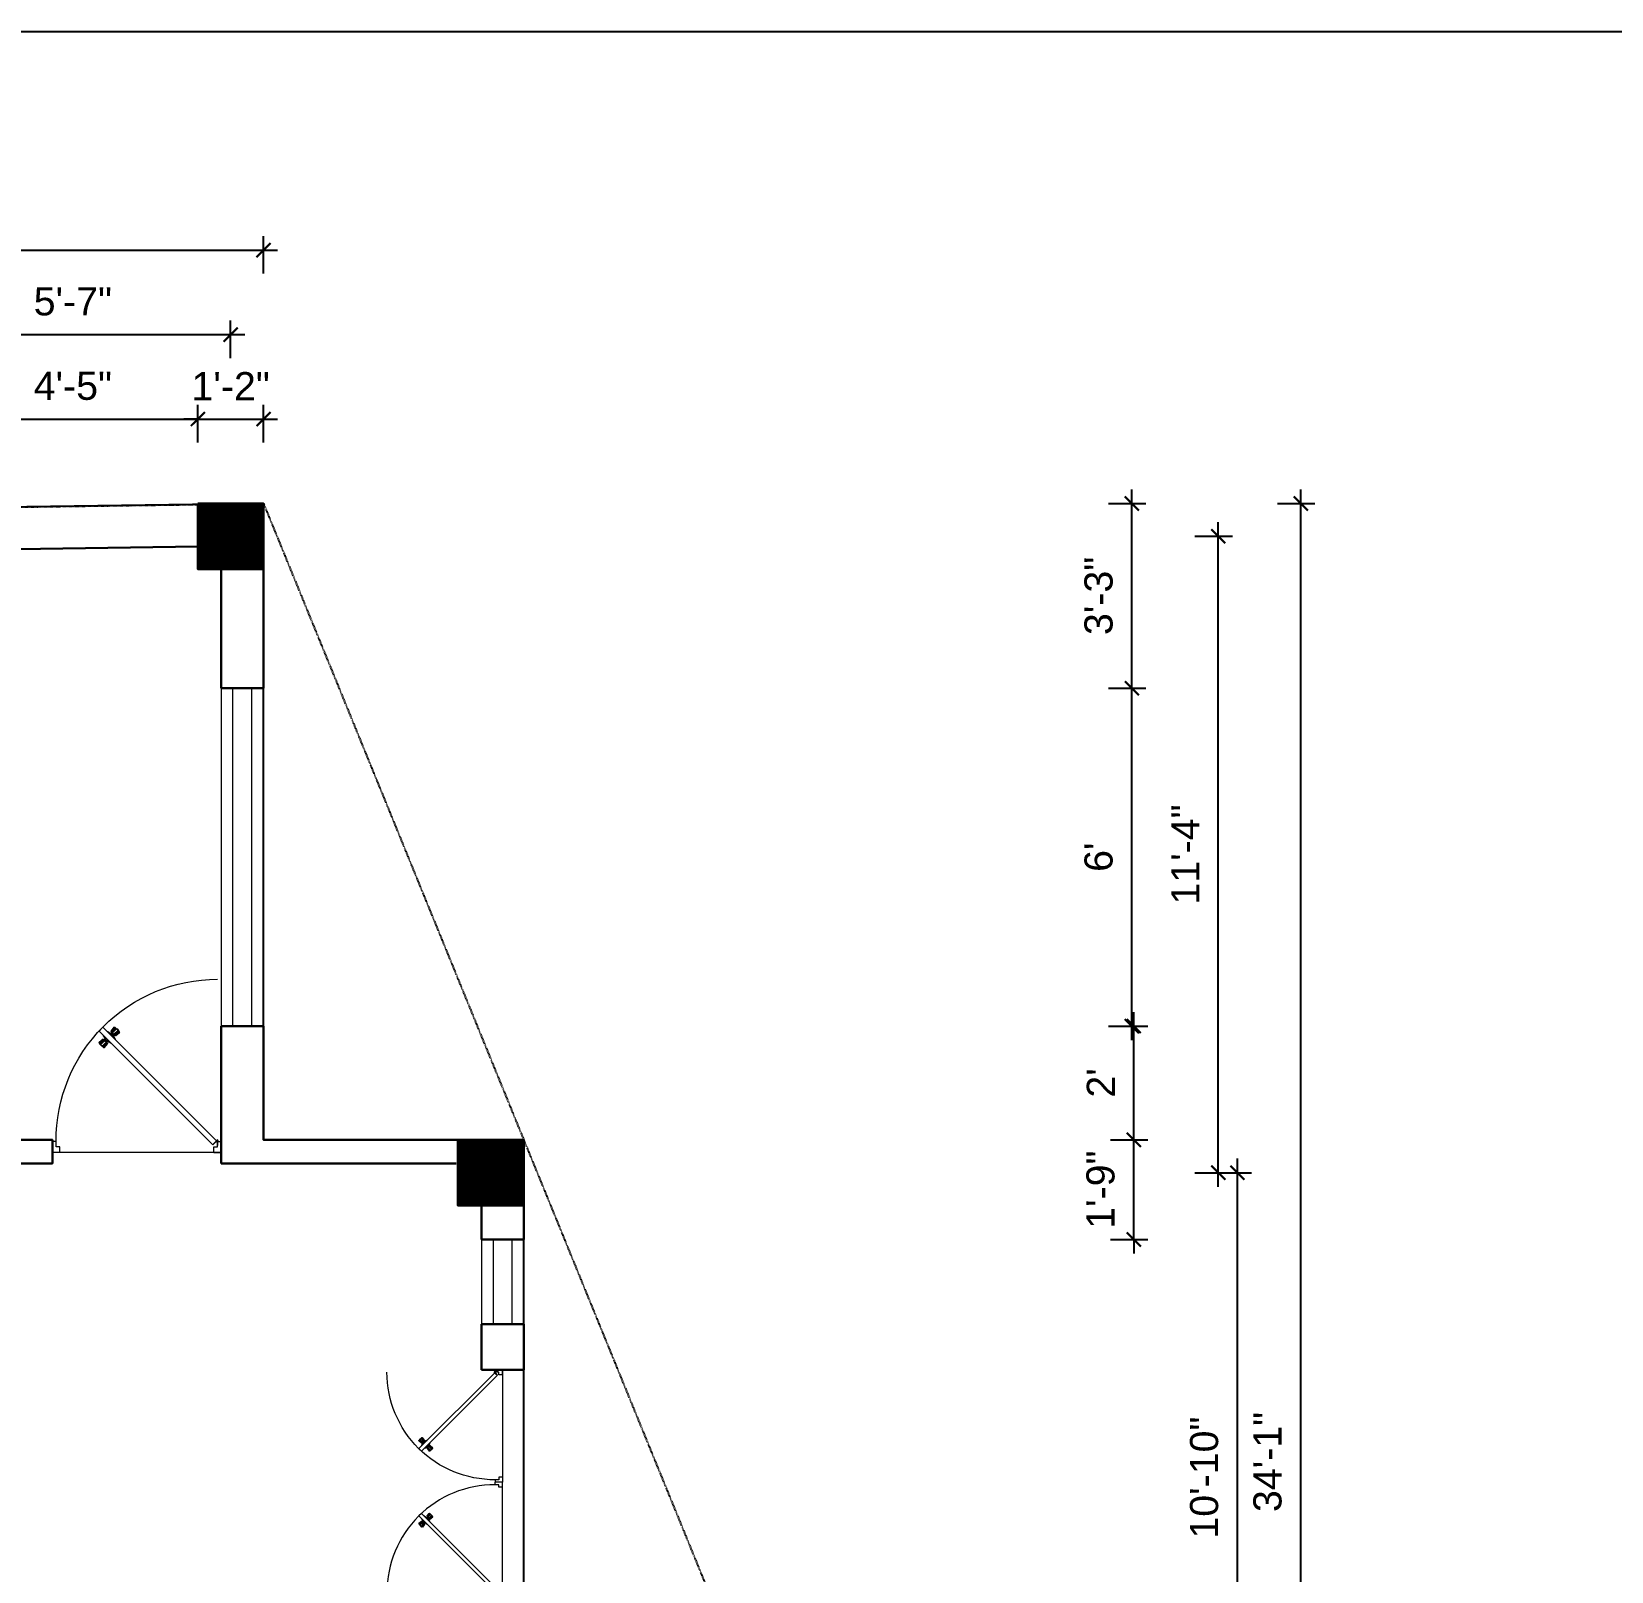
# Model space of a CAD drawing. Header units: inches. Extents: x -6683 to 26091, y -5972 to 4741.
# Drawn here: x 19373.7 to 19710.4, y -2946.9 to -2618.6 of the extents above; entities that cross this region are included whole.
import ezdxf

# ---------------------------------------------------------------- set-up
doc = ezdxf.new("R2010")
doc.units = ezdxf.units.IN
doc.header["$MEASUREMENT"] = 0
doc.linetypes.add('HIDDEN', pattern=[0.375, 0.25, -0.125])
for name, color, linetype, lineweight in [('Dimension-0.13', 114, 'Continuous', 13), ('hatch-.09', 8, 'Continuous', 9), ('PUERTAS', 7, 'Continuous', 9), ('WALL', 12, 'Continuous', 30), ('wall2', 1, 'Continuous', 15), ('windoow', 4, 'Continuous', 5)]:
    doc.layers.add(name, color=color, linetype=linetype, lineweight=lineweight)
doc.styles.add('arial 1000', font='arial.ttf')
doc.dimstyles.new("1-8'", dxfattribs={"dimtxt": 6, "dimasz": 3, "dimexe": 3, "dimexo": 6, "dimgap": 4, "dimtad": 1, "dimdec": 0, "dimzin": 0, "dimdsep": 46, "dimlunit": 4, "dimtxsty": 'arial 1000', "dimblk": 'ARCHTICK', "dimcen": 8, "dimdle": 3, "dimclrt": 7, "dimazin": 0, "dimtfac": 1, "dimtdec": 0, "dimtix": 1, "dimtmove": 2, "dimatfit": 3, "dimfxl": 5, "dimfxlon": 1, "dimarcsym": 0})

# ---------------------------------------------------------------- blocks, each defined once
blk = doc.blocks.new('3ft')
at = {"layer": 'PUERTAS', "color": 2}
for p, q in [((1.01, 2.52), (25.23, 26.74)), ((26.05, 25.92), (1.77, 1.64)), ((21.99, 26.11), (21.98, 26.13)), ((26.05, 25.92), (25.23, 26.74)), ((25.42, 22.68), (25.43, 22.67)), ((0, 2.4), (0, 0)), ((0.72, 2.4), (0, 2.4)), ((1.6, 0), (0, 0)), ((0.72, 1.52), (0.72, 2.44)), ((0.8, 1.52), (0.72, 1.52)), ((0.8, 1.52), (0.8, 2.41)), ((0.8, 1.2), (0.8, 1.52)), ((1.6, 1.2), (0.8, 1.2)), ((1.57, 1.84), (0.94, 2.47)), ((1.63, 1.89), (0.97, 2.55)), ((1.63, 1.89), (1.57, 1.84)), ((1.77, 1.64), (1.57, 1.84)), ((1.6, 0), (1.6, 1.2)), ((34.4, 0), (34.4, 1.2)), ((34.4, 1.2), (35.2, 1.2)), ((34.4, 0), (36, 0)), ((35.2, 1.2), (35.2, 2.4)), ((35.2, 2.4), (36, 2.4)), ((36, 0), (36, 2.4))]:
    blk.add_line(p, q, dxfattribs=at)
at = {"layer": 'PUERTAS', "color": 8}
for p, q in [((22.57, 24.94), (21.65, 25.68)), ((22.63, 24.99), (21.69, 25.75)), ((22.74, 25.1), (21.84, 25.9)), ((22.13, 26.28), (21.98, 26.13)), ((22.88, 25.24), (22.01, 26.06)), ((22.13, 26.28), (22.27, 26.42)), ((22.29, 26.41), (22.27, 26.42)), ((23.16, 25.52), (22.34, 26.39)), ((23.3, 25.66), (22.5, 26.56)), ((23.41, 25.77), (22.65, 26.71)), ((22.69, 24.32), (23.02, 24.83)), ((23.46, 25.83), (22.72, 26.75)), ((22.95, 24.96), (22.84, 25.07)), ((22.98, 24.99), (22.86, 25.1)), ((23.03, 25.04), (22.91, 25.15)), ((22.91, 24.53), (23.1, 24.91)), ((23.11, 25.12), (22.99, 25.23)), ((23.13, 24.76), (23.18, 24.99)), ((23.28, 25.3), (23.17, 25.41)), ((23.36, 25.37), (23.25, 25.49)), ((23.31, 24.94), (23.28, 25.08)), ((23.41, 25.43), (23.3, 25.54)), ((23.46, 25.09), (23.32, 25.13)), ((23.44, 25.45), (23.33, 25.56)), ((23.64, 25.27), (23.41, 25.22)), ((23.87, 25.49), (23.49, 25.3)), ((24.08, 25.71), (23.57, 25.38)), ((23.63, 23.38), (24.14, 23.72)), ((23.84, 23.6), (24.22, 23.79)), ((24.07, 23.82), (24.3, 23.88)), ((24.25, 24), (24.39, 23.97)), ((24.27, 23.64), (24.38, 23.53)), ((24.3, 23.67), (24.41, 23.56)), ((24.35, 23.72), (24.46, 23.61)), ((24.4, 24.15), (24.43, 24.01)), ((24.43, 23.8), (24.54, 23.69)), ((24.58, 24.33), (24.52, 24.1)), ((24.55, 23.57), (25.37, 22.7)), ((24.6, 23.97), (24.72, 23.86)), ((24.8, 24.56), (24.61, 24.18)), ((25.02, 24.77), (24.68, 24.26)), ((24.68, 24.05), (24.79, 23.94)), ((24.73, 24.1), (24.85, 23.99)), ((24.76, 24.13), (24.87, 24.02)), ((24.83, 23.85), (25.7, 23.03)), ((24.97, 23.99), (25.87, 23.2)), ((25.08, 24.1), (26.02, 23.34)), ((25.14, 24.15), (26.06, 23.41)), ((24.25, 23.26), (24.99, 22.34)), ((24.3, 23.32), (25.06, 22.38)), ((24.41, 23.43), (25.2, 22.53)), ((25.58, 22.82), (25.43, 22.67)), ((25.58, 22.82), (25.73, 22.97)), ((25.72, 22.98), (25.73, 22.97)), ((0, 0), (36, 0))]:
    blk.add_line(p, q, dxfattribs=at)
at = {"layer": 'PUERTAS', "color": 1}
for p, q in [((21.67, 25.73), (22.17, 26.23)), ((22.49, 24.95), (21.67, 25.61)), ((21.7, 25.82), (22.14, 26.26)), ((21.73, 25.79), (21.7, 25.82)), ((22.58, 26.7), (22.14, 26.26)), ((22.67, 26.73), (22.17, 26.23)), ((22.61, 26.67), (22.58, 26.7)), ((22.6, 24.96), (23.02, 25.38)), ((22.61, 24.25), (22.92, 24.72)), ((22.62, 24.13), (22.61, 24.14)), ((22.7, 25.07), (22.71, 25.06)), ((23.45, 25.91), (22.79, 26.73)), ((22.82, 25.06), (23.08, 25.32)), ((22.94, 24.95), (22.83, 25.07)), ((22.92, 24.72), (22.92, 24.72)), ((22.93, 24.94), (23.19, 25.21)), ((22.93, 24.84), (22.93, 24.83)), ((23.44, 25.81), (23.02, 25.38)), ((23.34, 25.58), (23.08, 25.32)), ((23.46, 25.47), (23.19, 25.21)), ((23.33, 25.7), (23.34, 25.69)), ((23.45, 25.46), (23.33, 25.57)), ((23.56, 23.3), (24.03, 23.61)), ((23.57, 25.47), (23.57, 25.47)), ((24.15, 25.79), (23.68, 25.48)), ((23.68, 25.48), (23.68, 25.48)), ((24.03, 23.61), (24.03, 23.62)), ((24.14, 23.62), (24.14, 23.62)), ((24.25, 23.62), (24.51, 23.89)), ((24.27, 25.78), (24.26, 25.79)), ((24.26, 23.29), (24.69, 23.71)), ((24.26, 23.63), (24.37, 23.52)), ((24.37, 23.52), (24.63, 23.77)), ((24.78, 24.15), (24.51, 23.89)), ((24.89, 24.03), (24.63, 23.77)), ((25.11, 24.14), (24.69, 23.71)), ((24.77, 24.14), (24.88, 24.03)), ((24.79, 24.38), (24.78, 24.37)), ((24.78, 24.26), (24.78, 24.26)), ((25.1, 24.84), (24.79, 24.38)), ((25, 24.03), (25, 24.03)), ((25.09, 24.96), (25.1, 24.95)), ((25.22, 24.14), (26.03, 23.48)), ((23.44, 23.31), (23.45, 23.3)), ((24.26, 23.18), (24.92, 22.37)), ((24.37, 23.4), (24.37, 23.4)), ((25.04, 22.36), (25.54, 22.86)), ((25.1, 22.42), (25.13, 22.39)), ((25.13, 22.39), (25.57, 22.83)), ((26.04, 23.37), (25.54, 22.86)), ((26.01, 23.27), (25.57, 22.83)), ((25.98, 23.3), (26.01, 23.27))]:
    blk.add_line(p, q, dxfattribs=at)
at = {"layer": 'PUERTAS', "color": 2}
for radius in [0.155, 0.0752]:
    blk.add_circle((0.82, 2.56), radius, dxfattribs=at)
at = {"layer": 'PUERTAS', "color": 8}
blk.add_arc((0.82, 2.56), 34.38, 359.7285, 90.0333, dxfattribs=at)
at = {"layer": 'PUERTAS', "color": 1}
for centre, start, end in [((22.54, 25.01), 231.0764, 315), ((22.67, 24.2), 135, 225), ((22.73, 26.68), 38.9236, 135), ((22.77, 25.12), 225, 315), ((22.99, 24.89), 135, 219.7428), ((22.87, 24.78), 315, 39.7428), ((23.28, 25.63), 315, 45), ((23.39, 25.86), 315, 38.9236), ((23.51, 25.41), 50.2572, 135), ((23.62, 25.53), 230.2572, 315), ((24.09, 23.56), 50.2572, 135), ((24.2, 23.68), 230.2572, 315), ((24.2, 25.73), 45, 135), ((24.84, 24.31), 135, 219.7428), ((24.72, 24.21), 315, 39.7428), ((24.94, 23.98), 45, 135), ((25.04, 24.89), 315, 45), ((25.17, 24.08), 51.0764, 135), ((23.51, 23.36), 225, 315), ((24.32, 23.23), 135, 218.9236), ((24.42, 23.46), 135, 225), ((24.98, 22.42), 218.9236, 315), ((25.98, 23.42), 315, 51.0764)]:
    blk.add_arc(centre, 0.08, start, end, dxfattribs=at)
blk = doc.blocks.new('*U43')
at = {"color": 3}
blk.add_blockref('3ft', (0, 0), dxfattribs=at)
blk = doc.blocks.new('_ArchTick')
at = {"color": 0, "const_width": 0.15}
blk.add_lwpolyline([(-0.5, -0.5), (0.5, 0.5)], dxfattribs=at)
blk = doc.blocks.new('*D297')
at = {"layer": 'Defpoints', "color": 0, "transparency": 16777216}
for p in [(19423.11, -2719.21), (19644.17, -2719.21), (19526.39, -3127.86)]:
    blk.add_point(p, dxfattribs=at)
at = {"layer": 'Dimension-0.13', "color": 0, "lineweight": -2, "transparency": 16777216}
for p, q in [((19644.17, -3130.86), (19644.17, -2716.21)), ((19639.17, -2719.21), (19647.17, -2719.21)), ((19639.17, -3127.86), (19647.17, -3127.86))]:
    blk.add_line(p, q, dxfattribs=at)
at = {"layer": 'Dimension-0.13', "color": 0, "lineweight": -2, "transparency": 16777216, "xscale": 3, "yscale": 3, "zscale": 3}
for p, rotation in [((19644.17, -2719.21), 90), ((19644.17, -3127.86), 270)]:
    blk.add_blockref('_ArchTick', p, dxfattribs=dict(at, rotation=rotation))
at = {"layer": 'Dimension-0.13', "color": 7, "transparency": 16777216, "insert": (19637.1, -2923.53), "char_height": 6, "attachment_point": 5, "rotation": 90, "style": 'arial 1000'}
blk.add_mtext('34\'-1"', dxfattribs=at)
blk = doc.blocks.new('*D300')
at = {"layer": 'Defpoints', "color": 0, "transparency": 16777216}
for p in [(19423.11, -2665.21), (19423.11, -2719.21), (19200.96, -2722.35)]:
    blk.add_point(p, dxfattribs=at)
at = {"layer": 'Dimension-0.13', "color": 0, "lineweight": -2, "transparency": 16777216}
for p, q in [((19200.96, -2670.21), (19200.96, -2662.21)), ((19423.11, -2670.21), (19423.11, -2662.21)), ((19197.96, -2665.21), (19426.11, -2665.21))]:
    blk.add_line(p, q, dxfattribs=at)
at = {"layer": 'Dimension-0.13', "color": 0, "lineweight": -2, "transparency": 16777216, "xscale": 3, "yscale": 3, "zscale": 3, "rotation": 180}
blk.add_blockref('_ArchTick', (19200.96, -2665.21), dxfattribs=at)
at = {"layer": 'Dimension-0.13', "color": 0, "lineweight": -2, "transparency": 16777216, "xscale": 3, "yscale": 3, "zscale": 3}
blk.add_blockref('_ArchTick', (19423.11, -2665.21), dxfattribs=at)
at = {"layer": 'Dimension-0.13', "color": 7, "transparency": 16777216, "insert": (19312.03, -2658.15), "char_height": 6, "attachment_point": 5, "style": 'arial 1000'}
blk.add_mtext('18\'-6"', dxfattribs=at)
blk = doc.blocks.new('*D307')
at = {"layer": 'Defpoints', "color": 0, "transparency": 16777216}
for p in [(19478.56, -2854.86), (19608.58, -2854.86), (19478.15, -2876.11)]:
    blk.add_point(p, dxfattribs=at)
at = {"layer": 'Dimension-0.13', "color": 0, "lineweight": -2, "transparency": 16777216}
for p, q in [((19603.58, -2854.86), (19611.58, -2854.86)), ((19608.58, -2854.86), (19608.58, -2851.86)), ((19608.58, -2876.11), (19608.58, -2854.86)), ((19603.58, -2876.11), (19611.58, -2876.11)), ((19608.58, -2876.11), (19608.58, -2879.11))]:
    blk.add_line(p, q, dxfattribs=at)
at = {"layer": 'Dimension-0.13', "color": 0, "lineweight": -2, "transparency": 16777216, "xscale": 3, "yscale": 3, "zscale": 3}
for p, rotation in [((19608.58, -2854.86), 270), ((19608.58, -2876.11), 90)]:
    blk.add_blockref('_ArchTick', p, dxfattribs=dict(at, rotation=rotation))
at = {"layer": 'Dimension-0.13', "color": 7, "transparency": 16777216, "insert": (19601.51, -2865.48), "char_height": 6, "attachment_point": 5, "rotation": 90, "style": 'arial 1000'}
blk.add_mtext('1\'-9"', dxfattribs=at)
blk = doc.blocks.new('*D308')
at = {"layer": 'Defpoints', "color": 0, "transparency": 16777216}
for p in [(19423.11, -2830.61), (19608.58, -2830.61), (19478.56, -2854.86)]:
    blk.add_point(p, dxfattribs=at)
at = {"layer": 'Dimension-0.13', "color": 0, "lineweight": -2, "transparency": 16777216}
for p, q in [((19608.58, -2857.86), (19608.58, -2827.61)), ((19603.58, -2830.61), (19611.58, -2830.61)), ((19603.58, -2854.86), (19611.58, -2854.86))]:
    blk.add_line(p, q, dxfattribs=at)
at = {"layer": 'Dimension-0.13', "color": 0, "lineweight": -2, "transparency": 16777216, "xscale": 3, "yscale": 3, "zscale": 3}
for p, rotation in [((19608.58, -2830.61), 90), ((19608.58, -2854.86), 270)]:
    blk.add_blockref('_ArchTick', p, dxfattribs=dict(at, rotation=rotation))
at = {"layer": 'Dimension-0.13', "color": 7, "transparency": 16777216, "insert": (19601.56, -2842.73), "char_height": 6, "attachment_point": 5, "rotation": 90, "style": 'arial 1000'}
blk.add_mtext("2'", dxfattribs=at)
blk = doc.blocks.new('*D309')
at = {"layer": 'Defpoints', "color": 0, "transparency": 16777216}
for p in [(19423.11, -2758.61), (19608.17, -2758.61), (19423.11, -2830.61)]:
    blk.add_point(p, dxfattribs=at)
at = {"layer": 'Dimension-0.13', "color": 0, "lineweight": -2, "transparency": 16777216}
for p, q in [((19608.17, -2833.61), (19608.17, -2755.61)), ((19603.17, -2758.61), (19611.17, -2758.61)), ((19603.17, -2830.61), (19611.17, -2830.61))]:
    blk.add_line(p, q, dxfattribs=at)
at = {"layer": 'Dimension-0.13', "color": 0, "lineweight": -2, "transparency": 16777216, "xscale": 3, "yscale": 3, "zscale": 3}
for p, rotation in [((19608.17, -2758.61), 90), ((19608.17, -2830.61), 270)]:
    blk.add_blockref('_ArchTick', p, dxfattribs=dict(at, rotation=rotation))
at = {"layer": 'Dimension-0.13', "color": 7, "transparency": 16777216, "insert": (19601.1, -2794.61), "char_height": 6, "attachment_point": 5, "rotation": 90, "style": 'arial 1000'}
blk.add_mtext("6'", dxfattribs=at)
blk = doc.blocks.new('*D310')
at = {"layer": 'Defpoints', "color": 0, "transparency": 16777216}
for p in [(19423.11, -2719.21), (19608.17, -2719.21), (19423.11, -2758.61)]:
    blk.add_point(p, dxfattribs=at)
at = {"layer": 'Dimension-0.13', "color": 0, "lineweight": -2, "transparency": 16777216}
for p, q in [((19608.17, -2761.61), (19608.17, -2716.21)), ((19603.17, -2719.21), (19611.17, -2719.21)), ((19603.17, -2758.61), (19611.17, -2758.61))]:
    blk.add_line(p, q, dxfattribs=at)
at = {"layer": 'Dimension-0.13', "color": 0, "lineweight": -2, "transparency": 16777216, "xscale": 3, "yscale": 3, "zscale": 3}
for p, rotation in [((19608.17, -2719.21), 90), ((19608.17, -2758.61), 270)]:
    blk.add_blockref('_ArchTick', p, dxfattribs=dict(at, rotation=rotation))
at = {"layer": 'Dimension-0.13', "color": 7, "transparency": 16777216, "insert": (19601.1, -2738.91), "char_height": 6, "attachment_point": 5, "rotation": 90, "style": 'arial 1000'}
blk.add_mtext('3\'-3"', dxfattribs=at)
blk = doc.blocks.new('*D311')
at = {"layer": 'Defpoints', "color": 0, "transparency": 16777216}
for p in [(19478.56, -2861.86), (19630.66, -2861.86), (19531.71, -2991.86)]:
    blk.add_point(p, dxfattribs=at)
at = {"layer": 'Dimension-0.13', "color": 0, "lineweight": -2, "transparency": 16777216}
for p, q in [((19630.66, -2994.86), (19630.66, -2858.86)), ((19625.66, -2861.86), (19633.66, -2861.86)), ((19625.66, -2991.86), (19633.66, -2991.86))]:
    blk.add_line(p, q, dxfattribs=at)
at = {"layer": 'Dimension-0.13', "color": 0, "lineweight": -2, "transparency": 16777216, "xscale": 3, "yscale": 3, "zscale": 3}
for p, rotation in [((19630.66, -2861.86), 90), ((19630.66, -2991.86), 270)]:
    blk.add_blockref('_ArchTick', p, dxfattribs=dict(at, rotation=rotation))
at = {"layer": 'Dimension-0.13', "color": 7, "transparency": 16777216, "insert": (19623.6, -2926.86), "char_height": 6, "attachment_point": 5, "rotation": 90, "style": 'arial 1000'}
blk.add_mtext('10\'-10"', dxfattribs=at)
blk = doc.blocks.new('*D312')
at = {"layer": 'Defpoints', "color": 0, "transparency": 16777216}
for p in [(19423.11, -2726.21), (19626.58, -2726.21), (19478.56, -2861.86)]:
    blk.add_point(p, dxfattribs=at)
at = {"layer": 'Dimension-0.13', "color": 0, "lineweight": -2, "transparency": 16777216}
for p, q in [((19626.58, -2864.86), (19626.58, -2723.21)), ((19621.58, -2726.21), (19629.58, -2726.21)), ((19621.58, -2861.86), (19629.58, -2861.86))]:
    blk.add_line(p, q, dxfattribs=at)
at = {"layer": 'Dimension-0.13', "color": 0, "lineweight": -2, "transparency": 16777216, "xscale": 3, "yscale": 3, "zscale": 3}
for p, rotation in [((19626.58, -2726.21), 90), ((19626.58, -2861.86), 270)]:
    blk.add_blockref('_ArchTick', p, dxfattribs=dict(at, rotation=rotation))
at = {"layer": 'Dimension-0.13', "color": 7, "transparency": 16777216, "insert": (19619.56, -2794.03), "char_height": 6, "attachment_point": 5, "rotation": 90, "style": 'arial 1000'}
blk.add_mtext('11\'-4"', dxfattribs=at)
blk = doc.blocks.new('*D315')
at = {"layer": 'Defpoints', "color": 0, "transparency": 16777216}
for p in [(19409.11, -2701.21), (19409.11, -2719.21), (19355.85, -2720.36)]:
    blk.add_point(p, dxfattribs=at)
at = {"layer": 'Dimension-0.13', "color": 0, "lineweight": -2, "transparency": 16777216}
for p, q in [((19355.85, -2706.21), (19355.85, -2698.21)), ((19409.11, -2706.21), (19409.11, -2698.21)), ((19352.85, -2701.21), (19412.11, -2701.21))]:
    blk.add_line(p, q, dxfattribs=at)
at = {"layer": 'Dimension-0.13', "color": 0, "lineweight": -2, "transparency": 16777216, "xscale": 3, "yscale": 3, "zscale": 3, "rotation": 180}
blk.add_blockref('_ArchTick', (19355.85, -2701.21), dxfattribs=at)
at = {"layer": 'Dimension-0.13', "color": 0, "lineweight": -2, "transparency": 16777216, "xscale": 3, "yscale": 3, "zscale": 3}
blk.add_blockref('_ArchTick', (19409.11, -2701.21), dxfattribs=at)
at = {"layer": 'Dimension-0.13', "color": 7, "transparency": 16777216, "insert": (19382.48, -2694.16), "char_height": 6, "attachment_point": 5, "style": 'arial 1000'}
blk.add_mtext('4\'-5"', dxfattribs=at)
blk = doc.blocks.new('*D316')
at = {"layer": 'Defpoints', "color": 0, "transparency": 16777216}
for p in [(19423.11, -2701.21), (19409.11, -2719.21), (19423.11, -2719.21)]:
    blk.add_point(p, dxfattribs=at)
at = {"layer": 'Dimension-0.13', "color": 0, "lineweight": -2, "transparency": 16777216}
for p, q in [((19409.11, -2706.21), (19409.11, -2698.21)), ((19423.11, -2706.21), (19423.11, -2698.21)), ((19409.11, -2701.21), (19406.11, -2701.21)), ((19409.11, -2701.21), (19423.11, -2701.21)), ((19423.11, -2701.21), (19426.11, -2701.21))]:
    blk.add_line(p, q, dxfattribs=at)
at = {"layer": 'Dimension-0.13', "color": 0, "lineweight": -2, "transparency": 16777216, "xscale": 3, "yscale": 3, "zscale": 3}
blk.add_blockref('_ArchTick', (19409.11, -2701.21), dxfattribs=at)
at = {"layer": 'Dimension-0.13', "color": 0, "lineweight": -2, "transparency": 16777216, "xscale": 3, "yscale": 3, "zscale": 3, "rotation": 180}
blk.add_blockref('_ArchTick', (19423.11, -2701.21), dxfattribs=at)
at = {"layer": 'Dimension-0.13', "color": 7, "transparency": 16777216, "insert": (19416.11, -2694.2), "char_height": 6, "attachment_point": 5, "style": 'arial 1000'}
blk.add_mtext('1\'-2"', dxfattribs=at)
blk = doc.blocks.new('*D317')
at = {"layer": 'Defpoints', "color": 0, "transparency": 16777216}
for p in [(19416.11, -2683.21), (19416.11, -2719.21), (19348.85, -2720.36)]:
    blk.add_point(p, dxfattribs=at)
at = {"layer": 'Dimension-0.13', "color": 0, "lineweight": -2, "transparency": 16777216}
for p, q in [((19345.85, -2683.21), (19419.11, -2683.21)), ((19348.85, -2688.21), (19348.85, -2680.21)), ((19416.11, -2688.21), (19416.11, -2680.21))]:
    blk.add_line(p, q, dxfattribs=at)
at = {"layer": 'Dimension-0.13', "color": 0, "lineweight": -2, "transparency": 16777216, "xscale": 3, "yscale": 3, "zscale": 3, "rotation": 180}
blk.add_blockref('_ArchTick', (19348.85, -2683.21), dxfattribs=at)
at = {"layer": 'Dimension-0.13', "color": 0, "lineweight": -2, "transparency": 16777216, "xscale": 3, "yscale": 3, "zscale": 3}
blk.add_blockref('_ArchTick', (19416.11, -2683.21), dxfattribs=at)
at = {"layer": 'Dimension-0.13', "color": 7, "transparency": 16777216, "insert": (19382.48, -2676.16), "char_height": 6, "attachment_point": 5, "style": 'arial 1000'}
blk.add_mtext('5\'-7"', dxfattribs=at)
blk = doc.blocks.new('2ft6in')
at = {"layer": 'PUERTAS', "color": 2}
for p, q in [((0.84, 2.1), (21.02, 22.28)), ((21.71, 21.6), (1.47, 1.37)), ((18.33, 21.76), (18.31, 21.77)), ((21.71, 21.6), (21.02, 22.28)), ((21.18, 18.9), (21.2, 18.89)), ((0, 2), (0, 0)), ((0.6, 2), (0, 2)), ((1.33, 0), (0, 0)), ((0.6, 1.26), (0.6, 2.04)), ((0.67, 1.26), (0.6, 1.26)), ((0.67, 1.26), (0.67, 2.01)), ((0.67, 1), (0.67, 1.26)), ((1.33, 1), (0.67, 1)), ((1.31, 1.53), (0.79, 2.06)), ((1.36, 1.58), (0.81, 2.12)), ((1.36, 1.58), (1.31, 1.53)), ((1.47, 1.37), (1.31, 1.53)), ((1.33, 0), (1.33, 1)), ((28.67, 0), (28.67, 1)), ((28.67, 1), (29.33, 1)), ((28.67, 0), (30, 0)), ((29.33, 1), (29.33, 2)), ((29.33, 2), (30, 2)), ((30, 0), (30, 2))]:
    blk.add_line(p, q, dxfattribs=at)
at = {"layer": 'PUERTAS', "color": 8}
for p, q in [((18.81, 20.78), (18.04, 21.4)), ((18.86, 20.83), (18.08, 21.46)), ((18.95, 20.92), (18.2, 21.58)), ((18.44, 21.9), (18.31, 21.77)), ((19.07, 21.03), (18.34, 21.72)), ((18.44, 21.9), (18.56, 22.02)), ((18.58, 22.01), (18.56, 22.02)), ((19.3, 21.26), (18.61, 22)), ((19.42, 21.38), (18.75, 22.14)), ((19.51, 21.48), (18.88, 22.26)), ((19.55, 21.53), (18.93, 22.3)), ((19.4, 21.08), (19.31, 21.17)), ((19.47, 21.15), (19.38, 21.24)), ((19.51, 21.19), (19.42, 21.28)), ((19.53, 21.21), (19.44, 21.3)), ((19.7, 21.06), (19.51, 21.01)), ((19.89, 21.24), (19.58, 21.08)), ((20.07, 21.42), (19.64, 21.15)), ((18.91, 20.27), (19.19, 20.69)), ((19.13, 20.8), (19.03, 20.9)), ((19.15, 20.82), (19.05, 20.92)), ((19.09, 20.44), (19.25, 20.76)), ((19.19, 20.87), (19.1, 20.96)), ((19.25, 20.93), (19.16, 21.02)), ((19.28, 20.63), (19.32, 20.83)), ((19.43, 20.78), (19.4, 20.9)), ((19.55, 20.91), (19.43, 20.94)), ((19.69, 19.49), (20.12, 19.76)), ((19.87, 19.67), (20.18, 19.83)), ((20.06, 19.85), (20.25, 19.9)), ((20.21, 20), (20.33, 19.97)), ((20.21, 19.38), (20.83, 18.61)), ((20.23, 19.7), (20.32, 19.61)), ((20.25, 19.72), (20.34, 19.63)), ((20.25, 19.43), (20.88, 18.65)), ((20.29, 19.76), (20.38, 19.67)), ((20.33, 20.13), (20.36, 20.01)), ((20.34, 19.53), (21, 18.77)), ((20.36, 19.83), (20.45, 19.74)), ((20.48, 20.28), (20.44, 20.08)), ((20.46, 19.64), (21.14, 18.91)), ((20.5, 19.98), (20.6, 19.89)), ((20.67, 20.47), (20.51, 20.15)), ((20.85, 20.64), (20.57, 20.22)), ((20.57, 20.04), (20.66, 19.95)), ((20.61, 20.09), (20.7, 19.99)), ((20.63, 20.11), (20.72, 20.01)), ((20.69, 19.87), (21.42, 19.19)), ((20.81, 19.99), (21.56, 19.33)), ((20.9, 20.08), (21.68, 19.45)), ((20.95, 20.13), (21.72, 19.51)), ((21.32, 19.01), (21.2, 18.89)), ((21.32, 19.01), (21.44, 19.14)), ((21.43, 19.15), (21.44, 19.14)), ((0, 0), (30, 0))]:
    blk.add_line(p, q, dxfattribs=at)
at = {"layer": 'PUERTAS', "color": 1}
for p, q in [((18.06, 21.44), (18.48, 21.86)), ((18.74, 20.79), (18.06, 21.34)), ((18.08, 21.51), (18.45, 21.88)), ((18.11, 21.49), (18.08, 21.51)), ((18.82, 22.25), (18.45, 21.88)), ((18.9, 22.28), (18.48, 21.86)), ((18.84, 22.23), (18.82, 22.25)), ((18.83, 20.8), (19.18, 21.15)), ((19.54, 21.59), (18.99, 22.27)), ((19.02, 20.88), (19.24, 21.1)), ((19.54, 21.5), (19.18, 21.15)), ((19.45, 21.31), (19.24, 21.1)), ((19.55, 21.22), (19.33, 21.01)), ((19.45, 21.41), (19.45, 21.41)), ((19.54, 21.22), (19.45, 21.31)), ((19.64, 21.23), (19.64, 21.23)), ((19.74, 21.24), (19.73, 21.23)), ((20.12, 21.49), (19.74, 21.24)), ((20.22, 21.48), (20.22, 21.49)), ((18.84, 20.21), (19.1, 20.6)), ((18.85, 20.11), (18.84, 20.12)), ((18.92, 20.89), (18.93, 20.88)), ((19.12, 20.8), (19.03, 20.89)), ((19.1, 20.7), (19.11, 20.69)), ((19.1, 20.6), (19.1, 20.6)), ((19.11, 20.79), (19.33, 21.01)), ((19.53, 19.43), (19.54, 19.42)), ((19.64, 19.42), (20.02, 19.67)), ((20.02, 19.67), (20.03, 19.68)), ((20.12, 19.68), (20.12, 19.68)), ((20.21, 19.69), (20.43, 19.9)), ((20.22, 19.41), (20.57, 19.76)), ((20.22, 19.69), (20.31, 19.6)), ((20.22, 19.32), (20.76, 18.64)), ((20.31, 19.6), (20.52, 19.81)), ((20.31, 19.5), (20.31, 19.5)), ((20.65, 20.12), (20.43, 19.9)), ((20.74, 20.03), (20.52, 19.81)), ((20.93, 20.11), (20.57, 19.76)), ((20.64, 20.11), (20.73, 20.02)), ((20.66, 20.31), (20.65, 20.31)), ((20.65, 20.21), (20.65, 20.22)), ((20.91, 20.7), (20.66, 20.31)), ((20.84, 20.02), (20.83, 20.03)), ((20.86, 18.63), (21.28, 19.05)), ((20.91, 20.8), (20.91, 20.79)), ((20.91, 18.68), (20.94, 18.66)), ((20.94, 18.66), (21.31, 19.03)), ((21.02, 20.12), (21.7, 19.57)), ((21.7, 19.47), (21.28, 19.05)), ((21.67, 19.4), (21.31, 19.03)), ((21.65, 19.42), (21.67, 19.4))]:
    blk.add_line(p, q, dxfattribs=at)
at = {"layer": 'PUERTAS', "color": 2}
for radius in [0.129, 0.0627]:
    blk.add_circle((0.68, 2.14), radius, dxfattribs=at)
at = {"layer": 'PUERTAS', "color": 8}
blk.add_arc((0.68, 2.14), 28.65, 359.7285, 90.0333, dxfattribs=at)
at = {"layer": 'PUERTAS', "color": 1}
for centre, start, end in [((18.94, 22.23), 38.9236, 135), ((19.4, 21.36), 315, 45), ((19.49, 21.55), 315, 38.9236), ((19.6, 21.18), 50.2572, 135), ((19.68, 21.28), 230.2572, 315), ((20.17, 21.44), 45, 135), ((18.78, 20.84), 231.0764, 315), ((18.89, 20.16), 135, 225), ((18.97, 20.93), 225, 315), ((19.16, 20.74), 135, 219.7428), ((19.06, 20.65), 315, 39.7428), ((19.59, 19.47), 225, 315), ((20.07, 19.63), 50.2572, 135), ((20.16, 19.73), 230.2572, 315), ((20.27, 19.36), 135, 218.9236), ((20.35, 19.55), 135, 225), ((20.7, 20.26), 135, 219.7428), ((20.6, 20.17), 315, 39.7428), ((20.78, 19.98), 45, 135), ((20.82, 18.68), 218.9236, 315), ((20.87, 20.75), 315, 45), ((20.98, 20.07), 51.0764, 135), ((21.65, 19.52), 315, 51.0764)]:
    blk.add_arc(centre, 0.0667, start, end, dxfattribs=at)
blk = doc.blocks.new('*U44')
at = {"color": 3, "xscale": -1}
blk.add_blockref('2ft6in', (42, 0), dxfattribs=at)

msp = doc.modelspace()

# ---------------------------------------------------------------- hatches: boundary and pattern name
at = {"layer": 'hatch-.09'}
h = msp.add_hatch(dxfattribs=at)
h.set_pattern_fill('ANSI31', color=256)
h.set_pattern_definition([(45, (3976.71708, -3009.34817), (-0.0883883476, 0.0883883476), [])])
h.paths.add_polyline_path([(19423.11, -2719.21), (19409.11, -2719.21), (19409.11, -2733.21), (19423.11, -2733.21)])
h = msp.add_hatch(dxfattribs=at)
h.set_pattern_fill('ANSI31', color=256)
h.set_pattern_definition([(45, (4032.17173, -3144.99647), (-0.0883883476, 0.0883883476), [])])
h.paths.add_polyline_path([(19478.56, -2854.86), (19464.56, -2854.86), (19464.56, -2868.86), (19478.56, -2868.86)])

# ---------------------------------------------------------------- linework, layer by layer
at = {"linetype": 'HIDDEN', "ltscale": 0.5}
msp.add_lwpolyline([(19200.96, -2722.35), (19423.11, -2719.21), (19590.17, -3127.86), (19220.94, -3127.86), (19200.96, -2722.35)], dxfattribs=at)
at = {"layer": 'Defpoints'}
msp.add_lwpolyline([(18996.92, -2618.62), (22208.29, -2618.62), (22208.29, -3336.45), (18996.92, -3336.45)], close=True, dxfattribs=at)
msp.add_lwpolyline([(19531.71, -2984.86), (19478.56, -2984.86), (19478.56, -2854.86), (19423.11, -2854.86), (19423.11, -2719.21), (19200.96, -2722.35), (19220.94, -3127.86), (19531.71, -3127.86), (19531.71, -2984.86)], dxfattribs=at)
at = {"layer": 'hatch-.09'}
msp.add_line((19423.11, -2719.21), (19200.96, -2722.35), dxfattribs=at)
at = {"layer": 'WALL'}
for p, q in [((19423.11, -2719.21), (19423.11, -2758.61)), ((19409.11, -2728.41), (19353.6, -2729.19)), ((19414.11, -2733.21), (19414.11, -2758.61)), ((19414.11, -2758.61), (19423.11, -2758.61)), ((19414.11, -2830.61), (19414.11, -2859.9)), ((19414.11, -2830.61), (19423.11, -2830.61)), ((19414.11, -2830.61), (19423.11, -2830.61)), ((19423.11, -2830.61), (19423.11, -2854.86)), ((19478.15, -2854.86), (19423.11, -2854.86)), ((19478.56, -2854.86), (19478.56, -2871.14)), ((19464.15, -2859.9), (19414.11, -2859.9)), ((19469.56, -2876.13), (19478.56, -2876.13)), ((19469.56, -2894.13), (19469.56, -2903.86)), ((19469.56, -2894.13), (19478.56, -2894.13)), ((19478.56, -2894.13), (19478.56, -2903.86)), ((19469.56, -2903.86), (19478.56, -2903.86))]:
    msp.add_line(p, q, dxfattribs=at)
for points in [[(19409.11, -2719.21), (19423.11, -2719.21), (19423.11, -2733.21), (19409.11, -2733.21)], [(19355.85, -2854.86), (19378.11, -2854.86), (19378.11, -2859.9), (19355.85, -2859.9)], [(19464.56, -2854.86), (19478.56, -2854.86), (19478.56, -2868.86), (19464.56, -2868.86)], [(19469.56, -2876.13), (19478.56, -2876.13), (19478.56, -2868.86), (19469.56, -2868.86)]]:
    msp.add_lwpolyline(points, close=True, dxfattribs=at)
at = {"layer": 'wall2'}
for p, q in [((19414.11, -2758.61), (19414.11, -2830.61)), ((19423.11, -2758.61), (19423.11, -2830.61)), ((19469.56, -2876.13), (19469.56, -2894.13)), ((19478.56, -2876.13), (19478.56, -2894.13))]:
    msp.add_line(p, q, dxfattribs=at)
at = {"layer": 'windoow'}
for p, q in [((19416.61, -2830.61), (19416.61, -2758.61)), ((19420.61, -2830.61), (19420.61, -2758.61)), ((19472.06, -2876.13), (19472.06, -2894.13)), ((19476.06, -2876.13), (19476.06, -2894.13))]:
    msp.add_line(p, q, dxfattribs=at)

# ---------------------------------------------------------------- block references
at = {"layer": 'WALL', "xscale": -1}
msp.add_blockref('*U43', (19414.11, -2857.58), dxfattribs=at)
at = {"layer": 'WALL', "yscale": 0.8000000000015522, "zscale": 0.8000000000015522, "rotation": 90}
for p, xscale in [((19474.06, -2937.46), 0.8000000000015522), ((19474.06, -2918.26), -0.8000000000015522)]:
    msp.add_blockref('*U44', p, dxfattribs=dict(at, xscale=xscale))

# ---------------------------------------------------------------- dimensions: what is measured, and where the dimension line sits
at = {"layer": 'Dimension-0.13'}
for base, p1, p2, picture, middle in [((19423.11, -2665.21), (19200.96, -2722.35), (19423.11, -2719.21), '*D300', (19312.03, -2658.15)), ((19416.11, -2683.21), (19348.85, -2720.36), (19416.11, -2719.21), '*D317', (19382.48, -2676.16)), ((19409.11, -2701.21), (19355.85, -2720.36), (19409.11, -2719.21), '*D315', (19382.48, -2694.16)), ((19423.11, -2701.21), (19409.11, -2719.21), (19423.11, -2719.21), '*D316', (19416.11, -2694.2))]:
    dim = msp.add_linear_dim(base=base, p1=p1, p2=p2, dimstyle="1-8'", dxfattribs=at)
    dim.commit()
    dim.dimension.update_dxf_attribs({"geometry": picture, "text_midpoint": middle})
for base, p1, p2, picture, middle in [((19644.17, -2719.21), (19526.39, -3127.86), (19423.11, -2719.21), '*D297', (19637.1, -2923.53)), ((19608.17, -2719.21), (19423.11, -2758.61), (19423.11, -2719.21), '*D310', (19601.1, -2738.91)), ((19626.58, -2726.21), (19478.56, -2861.86), (19423.11, -2726.21), '*D312', (19619.56, -2794.03)), ((19608.17, -2758.61), (19423.11, -2830.61), (19423.11, -2758.61), '*D309', (19601.1, -2794.61)), ((19608.58, -2830.61), (19478.56, -2854.86), (19423.11, -2830.61), '*D308', (19601.56, -2842.73)), ((19608.58, -2854.86), (19478.15, -2876.11), (19478.56, -2854.86), '*D307', (19601.51, -2865.48)), ((19630.66, -2861.86), (19531.71, -2991.86), (19478.56, -2861.86), '*D311', (19623.6, -2926.86))]:
    dim = msp.add_linear_dim(base=base, p1=p1, p2=p2, angle=90, dimstyle="1-8'", dxfattribs=at)
    dim.commit()
    dim.dimension.update_dxf_attribs({"geometry": picture, "text_midpoint": middle})

doc.saveas('drawing.dxf')
